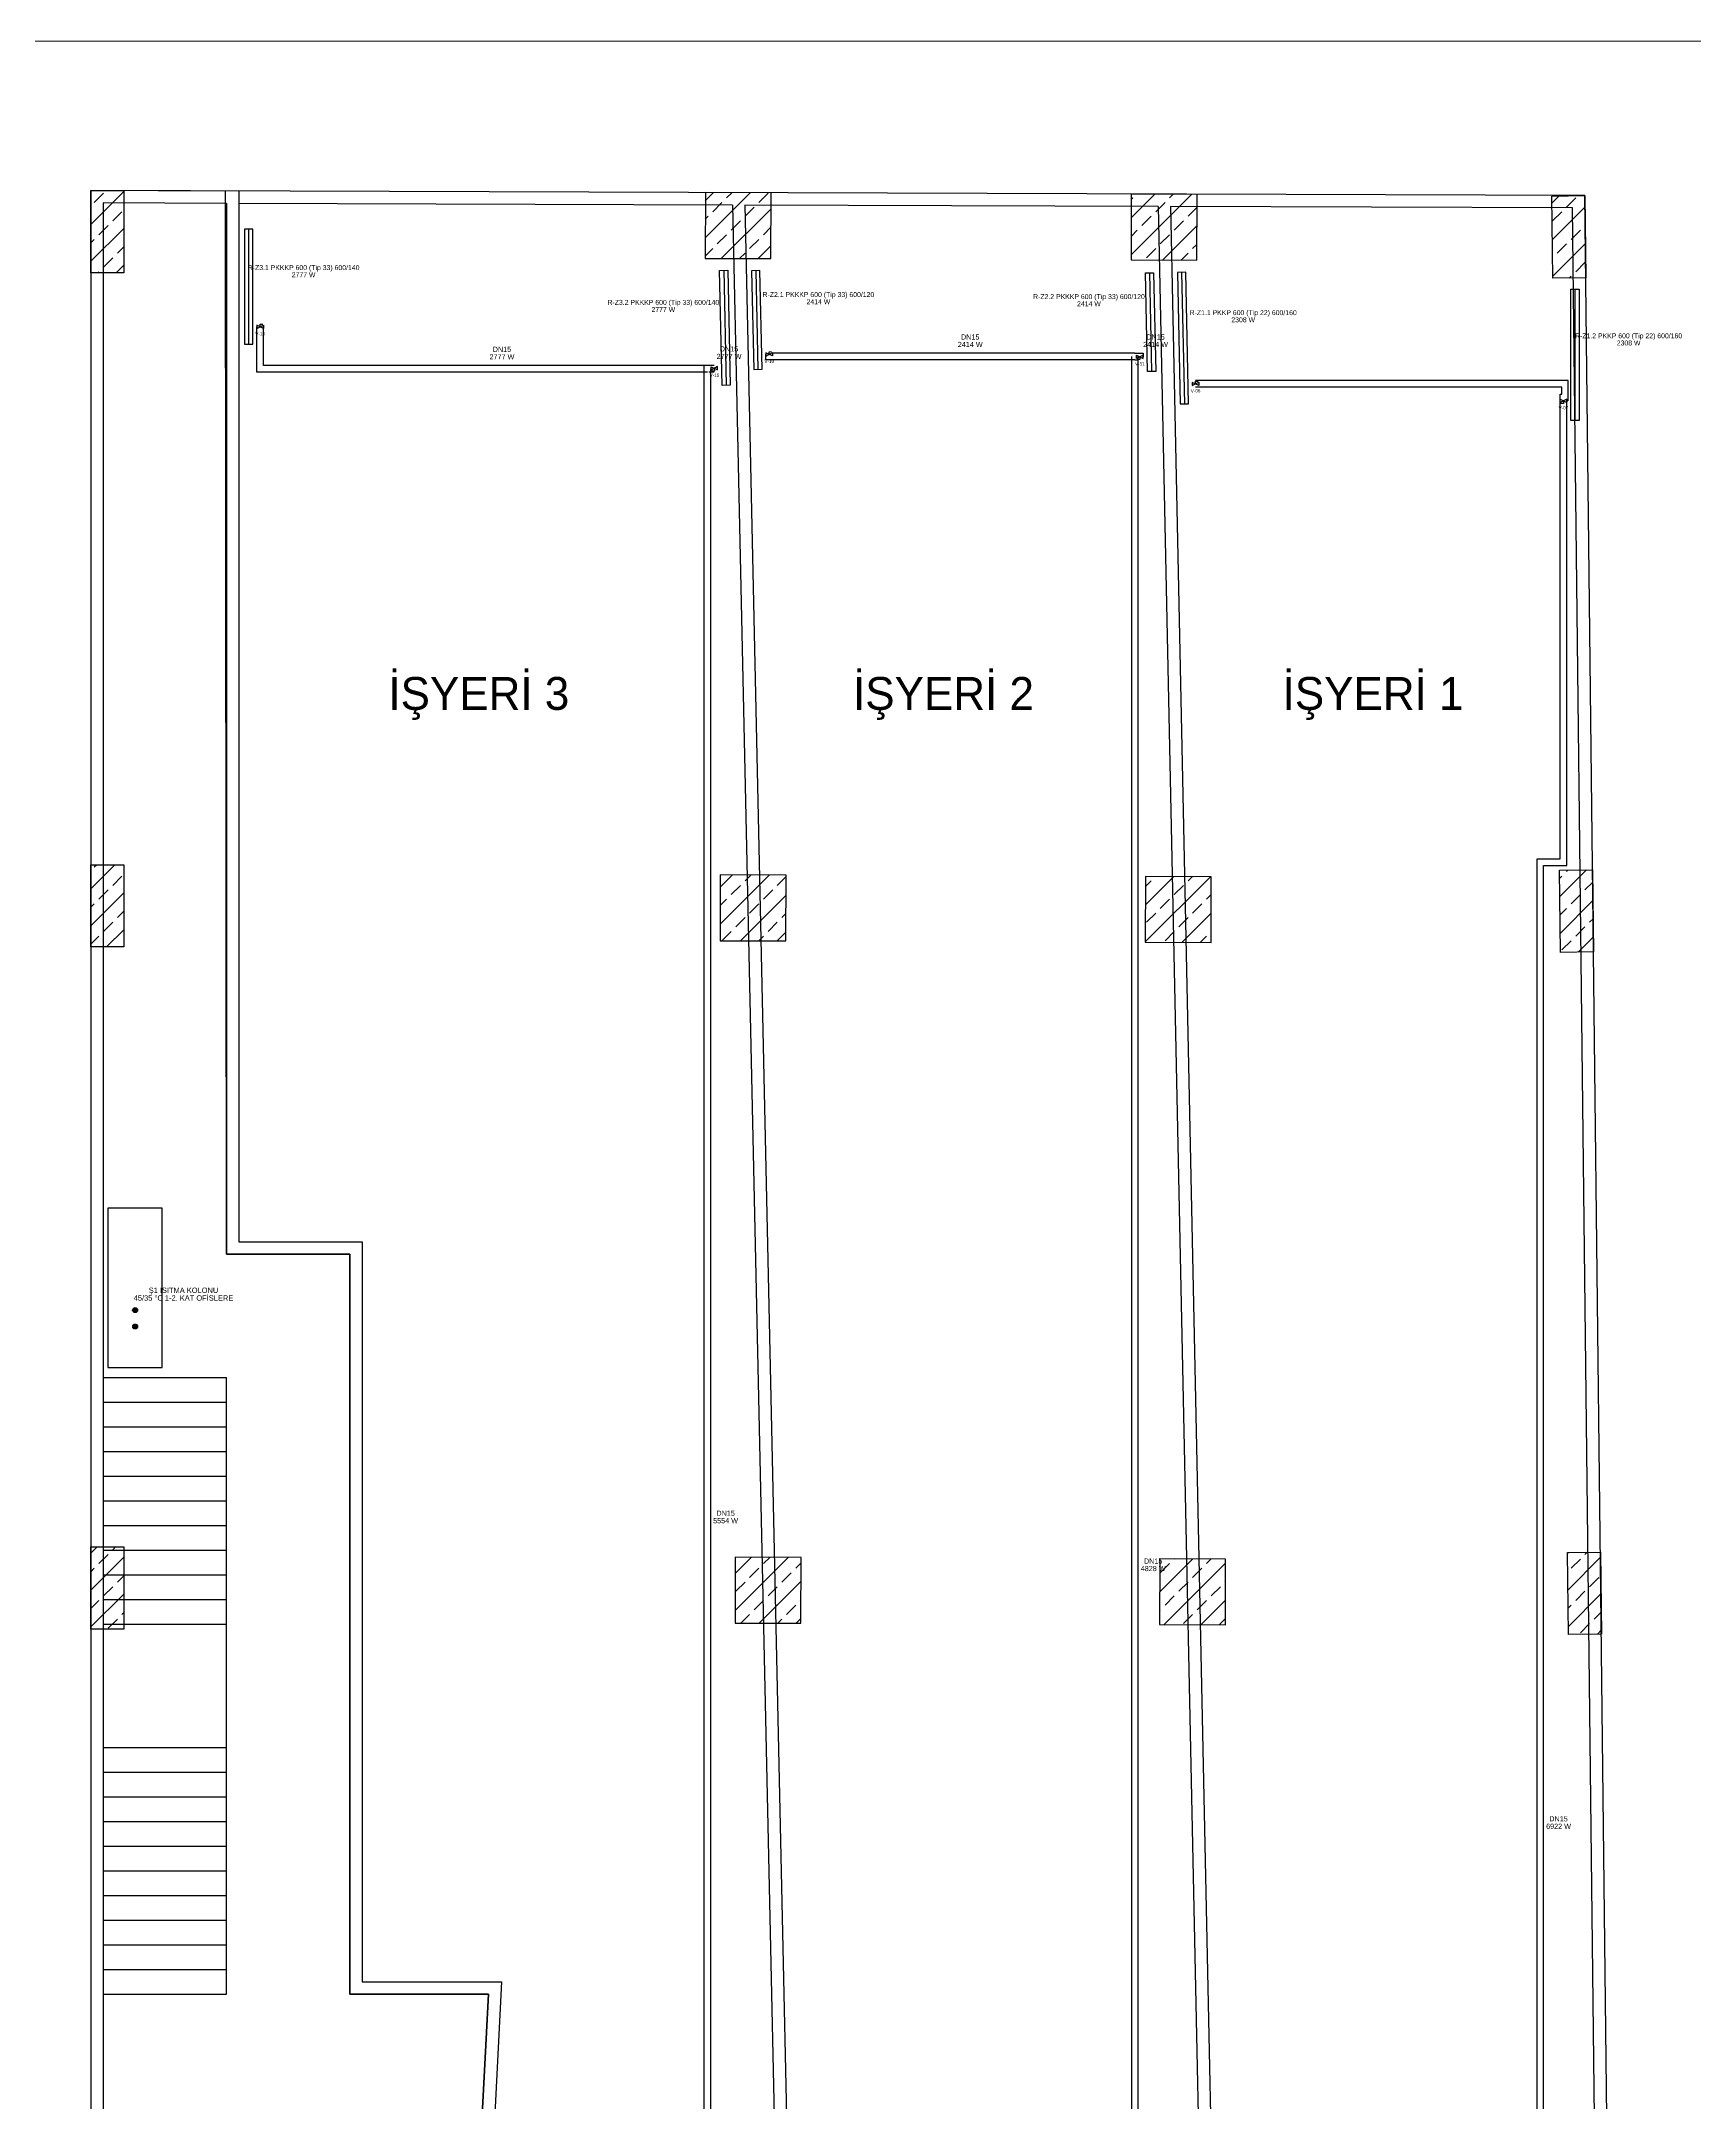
# Model space of a CAD drawing. Header units: centimetres. Extents: x 247996 to 315152, y -468471 to -440326.
# Drawn here: x 282838 to 284849, y -442834 to -440327 of the extents above; entities that cross this region are included whole.
import ezdxf
from ezdxf.enums import TextEntityAlignment as Align

# ---------------------------------------------------------------- set-up
doc = ezdxf.new("R2010")
doc.units = ezdxf.units.CM
doc.linetypes.add('ISITMA DONUS HATTI', pattern=[1.66, 1.57, -0.02, -0.07])
for name, color, linetype, lineweight in [('SCOTT-ANTED', 144, 'CONTINUOUS', 0), ('SCOTT-MTY-ISITMA-CAP', 41, 'CONTINUOUS', 30), ('SCOTT-MTY-ISITMA-DONUS-BORU', 30, 'ISITMA DONUS HATTI', 30), ('SCOTT-MTY-ISITMA-GIDIS-BORU', 10, 'CONTINUOUS', 30)]:
    doc.layers.add(name, color=color, linetype=linetype, lineweight=lineweight)
for name, color, linetype in [('SCOTT-MKDU0', 50, 'CONTINUOUS'), ('SCOTT-MTY-RADYATÖR', 2, 'CONTINUOUS'), ('SCOTT-MTY-TES-SAFT', 8, 'Continuous'), ('SCOTT-MTY-VANA', 1, 'Continuous')]:
    doc.layers.add(name, color=color, linetype=linetype)
doc.styles.add('ROTAS', font='arial.ttf')
doc.styles.add('style1', font='AcadEref.ttf')

# ---------------------------------------------------------------- blocks, each defined once
blk = doc.blocks.new('T-KOLON-T')
blk.add_hatch(color=7).paths.add_polyline_path([(3, 0), (2.8, 1.1), (2.1, 2.1), (1.1, 2.8), (0, 3), (-1.1, 2.8), (-2.1, 2.1), (-2.8, 1.1), (-3, 0), (-2.8, -1.1), (-2.1, -2.1), (-1.1, -2.8), (0, -3), (1.1, -2.8), (2.1, -2.1), (2.8, -1.1)])
blk.add_circle((0, 0), 3)
blk = doc.blocks.new('MTY-KURESEL VANA')
at = {"layer": 'SCOTT-MTY-VANA'}
for p, q in [((0, 0), (0, 8)), ((0, 8), (8, 8))]:
    blk.add_line(p, q, dxfattribs=at)
blk.add_lwpolyline([(-10, 5), (-10, -5), (10, 5), (10, -5), (-10, 5)], dxfattribs=at)
blk.add_attdef('CAP', (-1.1, -2.7), '', height=2.5, dxfattribs=at)

msp = doc.modelspace()

# ---------------------------------------------------------------- linework, layer by layer
at = {"layer": 'SCOTT-ANTED'}
msp.add_line((315151.7, -440326.5), (278382, -440326.5), dxfattribs=at)
at = {"layer": 'SCOTT-MKDU0', "color": 8, "ltscale": 0.03}
for p, q in [((284715, -440514.4), (282898.2, -440508.2)), ((282898.2, -440508.2), (282898.2, -443082.1)), ((282898.2, -440508.2), (282938.2, -440508.2)), ((282898.2, -440608.2), (282898.2, -440508.2)), ((283062, -440508.8), (282898.2, -440508.2)), ((282898.2, -440508.2), (282898.2, -443082.1)), ((282898.2, -440549.3), (282938.2, -440509.3)), ((282902.3, -440522.7), (282913.5, -440511.5)), ((283063.2, -440523.8), (282913.2, -440523.2)), ((282913.2, -440523.2), (282913.2, -443082.1)), ((282938.2, -440508.2), (282938.2, -440608.2)), ((283063.2, -441802.1), (283062, -440508.8)), ((283063.2, -440523.8), (283063.2, -441802.1)), ((283078.2, -440508.8), (283078.2, -441787.1)), ((283678.3, -440525.9), (283078.2, -440523.8)), ((283645.5, -440510.7), (283645.2, -440590.7)), ((283645.3, -440565.5), (283699.8, -440510.9)), ((283645.4, -440520.5), (283655.1, -440510.8)), ((283725.5, -440511), (283645.5, -440510.7)), ((283654.4, -440533.9), (283665.6, -440522.7)), ((283671.3, -440517.1), (283677.5, -440510.9)), ((283710.5, -440522.7), (283721.8, -440511.5)), ((283725.2, -440591), (283725.5, -440511)), ((284163.5, -440512.5), (284163.2, -440592.5)), ((284163.2, -440586.4), (284236.8, -440512.8)), ((284163.4, -440541.3), (284192.1, -440512.6)), ((284163.4, -440518.8), (284165.2, -440517.1)), ((284243.5, -440512.8), (284163.5, -440512.5)), ((284193.2, -440533.9), (284204.5, -440522.7)), ((284210.1, -440517.1), (284214.5, -440512.7)), ((284243.2, -440592.8), (284243.5, -440512.8)), ((284675, -440514.9), (284715, -440514.4)), ((284676.1, -440614.8), (284675, -440514.9)), ((284675.1, -440523.5), (284683.9, -440514.8)), ((284692.8, -440528.3), (284704, -440517.1)), ((284745.3, -443160.1), (284715, -440514.4)), ((284715, -440514.4), (284716.1, -440614.4)), ((282924.8, -440545.1), (282936, -440533.9)), ((283645.3, -440543), (283648.8, -440539.5)), ((283664.9, -440590.8), (283725.4, -440530.3)), ((283676.9, -440556.4), (283688.1, -440545.1)), ((283678.3, -440525.9), (283748.1, -443704.8)), ((284196.3, -440527.6), (283693.3, -440525.9)), ((283693.3, -440525.9), (283763.1, -443704.8)), ((283693.7, -440539.5), (283704.9, -440528.3)), ((284176.4, -440550.7), (284187.6, -440539.5)), ((284196.3, -440527.6), (284262.7, -443704.8)), ((284700.2, -440529.3), (284211.3, -440527.7)), ((284211.3, -440527.7), (284278, -443719.8)), ((284215.7, -440556.4), (284226.9, -440545.1)), ((284232.5, -440539.5), (284243.4, -440528.6)), ((284675.6, -440567.9), (284715.2, -440528.3)), ((284675.9, -440545.1), (284687.2, -440533.9)), ((284730.3, -443159.5), (284700.2, -440529.3)), ((282898.2, -440594.2), (282938.2, -440554.2)), ((282898.2, -440571.7), (282902.3, -440567.6)), ((282907.9, -440562), (282919.2, -440550.7)), ((283660, -440573.2), (283671.3, -440562)), ((283699.3, -440578.8), (283710.5, -440567.6)), ((283716.2, -440562), (283725.3, -440552.8)), ((284163.3, -440563.9), (284170.8, -440556.4)), ((284198.8, -440573.2), (284210.1, -440562)), ((284201.9, -440592.6), (284243.3, -440551.2)), ((284238.1, -440578.8), (284243.2, -440573.7)), ((284676.1, -440612.3), (284715.7, -440572.7)), ((284681.5, -440584.4), (284692.8, -440573.2)), ((284698.4, -440567.6), (284709.6, -440556.4)), ((284715.2, -440550.7), (284715.4, -440550.5)), ((282913.5, -440601.3), (282924.8, -440590)), ((282929.1, -440608.2), (282938.2, -440599.1)), ((282930.4, -440584.4), (282938.2, -440576.6)), ((283645.2, -440588), (283654.4, -440578.8)), ((283645.2, -440590.7), (283725.2, -440591)), ((283687.2, -440590.9), (283693.7, -440584.4)), ((283709.6, -440591), (283725.2, -440575.3)), ((284163.2, -440592.5), (284243.2, -440592.8)), ((284182, -440590), (284193.2, -440578.8)), ((284224.2, -440592.7), (284232.5, -440584.4)), ((284675.9, -440590.1), (284675.9, -440590)), ((284704, -440606.9), (284715.2, -440595.6)), ((282938.2, -440608.2), (282898.2, -440608.2)), ((282906.6, -440608.2), (282907.9, -440606.9)), ((284716.1, -440614.4), (284676.1, -440614.8)), ((284696.2, -440614.6), (284698.4, -440612.5)), ((282898.2, -441357.5), (282927.5, -441328.2)), ((282898.2, -441328.2), (282938.2, -441328.2)), ((282898.2, -441428.2), (282898.2, -441328.2)), ((282902.3, -441330.9), (282905, -441328.2)), ((282924.8, -441353.4), (282936, -441342.1)), ((282938.2, -441328.2), (282938.2, -441428.2)), ((283663.7, -441340.7), (283663.4, -441420.7)), ((283663.5, -441400.4), (283723, -441340.9)), ((283663.6, -441355.4), (283678.3, -441340.7)), ((283743.7, -441340.9), (283663.7, -441340.7)), ((283693.7, -441347.7), (283700.7, -441340.8)), ((283733, -441353.4), (283743.7, -441342.7)), ((283743.4, -441420.9), (283743.7, -441340.9)), ((284180.8, -441342.6), (284180.5, -441422.6)), ((284180.5, -441422.2), (284259.9, -441342.8)), ((284180.7, -441377.1), (284215.1, -441342.7)), ((284260.8, -441342.8), (284180.8, -441342.6)), ((284180.8, -441354.6), (284187.6, -441347.7)), ((284232.5, -441347.7), (284237.5, -441342.8)), ((284260.5, -441422.8), (284260.8, -441342.8)), ((284684.4, -441334.9), (284724.4, -441334.4)), ((284685.5, -441434.9), (284684.4, -441334.9)), ((284684.5, -441344.8), (284687.2, -441342.1)), ((284684.8, -441367), (284717.2, -441334.5)), ((284692.8, -441336.5), (284694.5, -441334.8)), ((284715.2, -441359), (284724.6, -441349.6)), ((284724.4, -441334.4), (284725.5, -441434.4)), ((282898.2, -441402.4), (282938.2, -441362.4)), ((282898.2, -441379.9), (282902.3, -441375.8)), ((282907.9, -441370.2), (282919.2, -441359)), ((283663.6, -441377.9), (283671.3, -441370.2)), ((283676.9, -441364.6), (283688.1, -441353.4)), ((283688.1, -441420.8), (283743.6, -441365.2)), ((283699.3, -441387), (283710.5, -441375.8)), ((283716.2, -441370.2), (283727.4, -441359)), ((284198.8, -441381.4), (284210.1, -441370.2)), ((284215.7, -441364.6), (284226.9, -441353.4)), ((284238.1, -441387), (284249.4, -441375.8)), ((284255, -441370.2), (284260.7, -441364.4)), ((284685.3, -441411.4), (284724.8, -441371.8)), ((284698.4, -441375.8), (284709.6, -441364.6)), ((282913.5, -441409.5), (282924.8, -441398.3)), ((282930.4, -441392.6), (282938.2, -441384.8)), ((283682.5, -441403.9), (283693.7, -441392.6)), ((283721.8, -441409.5), (283733, -441398.3)), ((283738.6, -441392.6), (283743.5, -441387.7)), ((284182, -441398.3), (284193.2, -441387)), ((284221.3, -441403.9), (284232.5, -441392.6)), ((284224.9, -441422.7), (284260.7, -441387)), ((284685, -441389.2), (284692.8, -441381.4)), ((284720.8, -441398.3), (284725.1, -441394)), ((282898.2, -441424.8), (282907.9, -441415.1)), ((282917.3, -441428.2), (282938.2, -441407.3)), ((283663.4, -441420.7), (283743.4, -441420.9)), ((283665.7, -441420.7), (283676.9, -441409.5)), ((283710.4, -441420.8), (283716.2, -441415.1)), ((283732.8, -441420.9), (283743.4, -441410.3)), ((284180.5, -441422.6), (284260.5, -441422.8)), ((284204.5, -441420.7), (284215.7, -441409.5)), ((284247.3, -441422.8), (284255, -441415.1)), ((284687.2, -441431.9), (284698.4, -441420.7)), ((284704, -441415.1), (284715.2, -441403.9)), ((284706.9, -441434.6), (284725.3, -441416.2)), ((282938.2, -441428.2), (282898.2, -441428.2)), ((284725.5, -441434.4), (284685.5, -441434.9)), ((283063.2, -441802.1), (283213.2, -441802.1)), ((283213.2, -441802.1), (283063.2, -441802.1)), ((283078.2, -441787.1), (283228.2, -441787.1)), ((283213.2, -441802.1), (283213.2, -442702.1)), ((283213.2, -442702.1), (283213.2, -441802.1)), ((283228.2, -441787.1), (283228.2, -442687.1)), ((282913.2, -441952.1), (283063.2, -441952.1)), ((283063.2, -442702.1), (283063.2, -441952.1)), ((282913.2, -441982.1), (283063.2, -441982.1)), ((282913.2, -442012.1), (283063.2, -442012.1)), ((282913.2, -442042.1), (283063.2, -442042.1)), ((282913.2, -442072.1), (283063.2, -442072.1)), ((282913.2, -442102.1), (283063.2, -442102.1)), ((282913.2, -442102.1), (283063.2, -442102.1)), ((282913.2, -442132.1), (283063.2, -442132.1)), ((282898.2, -442165.7), (282905.8, -442158.1)), ((282898.2, -442158.1), (282938.2, -442158.1)), ((282898.2, -442258.1), (282898.2, -442158.1)), ((282898.2, -442210.6), (282938.2, -442170.6)), ((282907.9, -442178.4), (282919.2, -442167.2)), ((282913.2, -442162.1), (283063.2, -442162.1)), ((282924.8, -442161.6), (282928.3, -442158.1)), ((282938.2, -442158.1), (282938.2, -442258.1)), ((283681.9, -442170.7), (283681.6, -442250.7)), ((283681.7, -442235.3), (283746.1, -442171)), ((283681.8, -442190.3), (283701.3, -442170.8)), ((283761.9, -442171), (283681.9, -442170.7)), ((283716.2, -442178.4), (283723.7, -442170.9)), ((283755.4, -442184), (283761.9, -442177.6)), ((283761.6, -442251), (283761.9, -442171)), ((284198.1, -442172.5), (284197.9, -442252.5)), ((284198, -442212.9), (284238.3, -442172.6)), ((284278.1, -442172.8), (284198.1, -442172.5)), ((284198.8, -442189.6), (284210.1, -442178.4)), ((284203.3, -442252.5), (284278.1, -442177.7)), ((284215.7, -442172.8), (284215.9, -442172.6)), ((284255, -442178.4), (284260.7, -442172.7)), ((284277.9, -442252.8), (284278.1, -442172.8)), ((284694.1, -442164.8), (284734, -442164.3)), ((284694.1, -442165.9), (284695.2, -442164.8)), ((284695.2, -442264.8), (284694.1, -442164.8)), ((284694.6, -442210.3), (284734.1, -442170.7)), ((284698.4, -442184), (284709.6, -442172.8)), ((284715.2, -442167.2), (284717.9, -442164.5)), ((284734, -442164.3), (284735.2, -442264.3)), ((282898.2, -442188.2), (282902.3, -442184)), ((282913.2, -442192.1), (283063.2, -442192.1)), ((282930.4, -442200.9), (282938.2, -442193.1)), ((283682.5, -442212.1), (283693.7, -442200.9)), ((283699.3, -442195.3), (283710.5, -442184)), ((283711.1, -442250.8), (283761.8, -442200.1)), ((283738.6, -442200.9), (283749.8, -442189.6)), ((284221.3, -442212.1), (284232.5, -442200.9)), ((284238.1, -442195.3), (284249.4, -442184)), ((284277.4, -442200.9), (284278.1, -442200.2)), ((284720.8, -442206.5), (284732.1, -442195.3)), ((282898.2, -442255.5), (282938.2, -442215.5)), ((282898.2, -442233.1), (282907.9, -442223.3)), ((282913.2, -442222.1), (283063.2, -442222.1)), ((282913.5, -442217.7), (282924.8, -442206.5)), ((283704.9, -442234.5), (283716.2, -442223.3)), ((283721.8, -442217.7), (283733, -442206.5)), ((283744.2, -442240.2), (283755.4, -442228.9)), ((283761.1, -442223.3), (283761.7, -442222.6)), ((284204.5, -442228.9), (284215.7, -442217.7)), ((284243.8, -442234.5), (284255, -442223.3)), ((284248.1, -442252.7), (284278, -442222.8)), ((284260.6, -442217.7), (284271.8, -442206.5)), ((284694.8, -442232.5), (284698.4, -442228.9)), ((284695.1, -442254.7), (284734.6, -442215.1)), ((284704, -442223.3), (284715.2, -442212.1)), ((282913.2, -442252.1), (283063.2, -442252.1)), ((282919.2, -442257), (282930.4, -442245.8)), ((282936, -442240.2), (282938.2, -442238)), ((283681.6, -442250.7), (283761.6, -442251)), ((283688.7, -442250.8), (283699.3, -442240.2)), ((283733.5, -442250.9), (283738.6, -442245.8)), ((283755.8, -442251), (283761.7, -442245.2)), ((284197.9, -442235.5), (284198.8, -442234.5)), ((284197.9, -442252.5), (284277.9, -442252.8)), ((284226.9, -442251.4), (284238.1, -442240.2)), ((284270.4, -442252.8), (284277.4, -442245.8)), ((284709.6, -442262.6), (284720.8, -442251.4)), ((284726.4, -442245.8), (284734.9, -442237.3)), ((282938.2, -442258.1), (282898.2, -442258.1)), ((284735.2, -442264.3), (284695.2, -442264.8)), ((284730.3, -442264.4), (284735.1, -442259.5)), ((282913.2, -442402.1), (283063.2, -442402.1)), ((282913.2, -442432.1), (283063.2, -442432.1)), ((282913.2, -442462.1), (283063.2, -442462.1)), ((282913.2, -442492.1), (283063.2, -442492.1)), ((282913.2, -442522.1), (283063.2, -442522.1)), ((282913.2, -442552.1), (283063.2, -442552.1)), ((282913.2, -442552.1), (283063.2, -442552.1)), ((282913.2, -442582.1), (283063.2, -442582.1)), ((282913.2, -442612.1), (283063.2, -442612.1)), ((282913.2, -442642.1), (283063.2, -442642.1)), ((282913.2, -442672.1), (283063.2, -442672.1)), ((282913.2, -442702.1), (283063.2, -442702.1)), ((283213.2, -442702.1), (283381.6, -442702.1)), ((283381.6, -442702.1), (283213.2, -442702.1)), ((283228.2, -442687.1), (283397.4, -442687.1)), ((283381.6, -442702.1), (283330, -443719.8)), ((283330, -443719.8), (283381.6, -442702.1)), ((283397.4, -442687.1), (283345.8, -443704.8))]:
    msp.add_line(p, q, dxfattribs=at)
at = {"layer": 'SCOTT-MTY-ISITMA-DONUS-BORU'}
for points in [[(283648, -440721), (283108, -440721), (283108, -440674)], [(283652, -443556.6), (283652, -440725)], [(284168, -440706), (283726.7, -440706)], [(284168, -440714), (284171.9, -440714)], [(284172, -443688), (284172, -440710)], [(283649.9, -440728.5), (283656.4, -440728.5)], [(284486, -443783.1), (284665, -443783.1), (284665, -443714), (284665.4, -443714), (284665.4, -443696), (284665, -443696), (284665, -441329), (284693, -441329), (284693, -440764), (284695, -440764), (284695, -440739.4), (284241.5, -440739.4)]]:
    msp.add_lwpolyline(points, dxfattribs=at)
at = {"layer": 'SCOTT-MTY-ISITMA-GIDIS-BORU'}
for points in [[(283648, -440729), (283100, -440729), (283100, -440674)], [(283644, -440725), (283644, -440720.5), (283656.4, -440720.5)], [(283644, -443556.6), (283644, -440725)], [(284168, -440714), (283719, -440714), (283719, -440707.4)], [(284164, -443688), (284164, -440710)], [(284168, -440706), (284177.8, -440706), (284177.8, -440710.5)], [(284486, -443775.1), (284657, -443775.1), (284657, -443706), (284657.4, -443706), (284657.4, -443704), (284657, -443704), (284657, -441321), (284685, -441321), (284685, -440756), (284687, -440756), (284687, -440747.4), (284241.5, -440747.4)]]:
    msp.add_lwpolyline(points, dxfattribs=at)
at = {"layer": 'SCOTT-MTY-RADYATÖR'}
for points in [[(283085, -440555), (283085, -440695), (283095, -440695), (283095, -440555)], [(283672.8, -440605.1), (283675.8, -440745.1), (283665.8, -440745.3), (283662.8, -440605.4)], [(283701.8, -440605.8), (283704.4, -440725.8), (283714.4, -440725.6), (283711.8, -440605.6)], [(284190.7, -440608.1), (284193.2, -440728.1), (284183.2, -440728.3), (284180.7, -440608.3)], [(284219.7, -440607.8), (284223, -440767.8), (284233, -440767.6), (284229.7, -440607.6)], [(284708, -440628), (284708, -440788), (284698, -440788), (284698, -440628)]]:
    msp.add_lwpolyline(points, close=True, dxfattribs=at)
for points in [[(283090, -440555), (283090, -440695)], [(283667.8, -440605.2), (283670.8, -440745.2)], [(283706.8, -440605.7), (283709.4, -440725.7)], [(284185.7, -440608.2), (284188.2, -440728.2)], [(284224.7, -440607.7), (284228, -440767.7)], [(284703, -440628), (284703, -440788)]]:
    msp.add_lwpolyline(points, dxfattribs=at)
at = {"layer": 'SCOTT-MTY-TES-SAFT'}
msp.add_lwpolyline([(282919, -441940), (282985, -441940), (282985, -441746), (282919, -441746)], close=True, dxfattribs=at)

# ---------------------------------------------------------------- block references
at = {"layer": 'SCOTT-MTY-ISITMA-DONUS-BORU'}
msp.add_blockref('T-KOLON-T', (282952, -441890), dxfattribs=at)
at = {"layer": 'SCOTT-MTY-ISITMA-GIDIS-BORU'}
msp.add_blockref('T-KOLON-T', (282952, -441870), dxfattribs=at)
at = {"layer": 'SCOTT-MTY-VANA', "xscale": 0.4, "yscale": 0.4}
msp.add_blockref('MTY-KURESEL VANA', (283104, -440674), dxfattribs=at).add_auto_attribs({'CAP': 'DN15'})
for p, rotation in [((283656.4, -440724.5), -178.73897580071747), ((283723, -440707.4), 1.2614207443666448), ((284173.8, -440710.5), -178.79186393592607), ((284241.5, -440743.4), 1.2024604037846032), ((284689, -440764), -180)]:
    msp.add_blockref('MTY-KURESEL VANA', p, dxfattribs=dict(at, rotation=rotation)).add_auto_attribs({'CAP': 'DN15'})

# ---------------------------------------------------------------- texts
at = {"layer": 'SCOTT-MKDU0', "color": 8, "ltscale": 0.03, "style": 'style1'}
for s, p in [('İŞYERİ 3', (283260, -441139.9)), ('İŞYERİ 2', (283825.1, -441139.9)), ('İŞYERİ 1', (284347.5, -441139.9))]:
    msp.add_text(s, height=40, dxfattribs=at).set_placement(p)
at = {"layer": 'SCOTT-MTY-ISITMA-CAP', "style": 'ROTAS', "width": 0.8}
for s, p in [('DN15', (283398.1, -440701.3)), ('DN15', (283674.3, -440700.8)), ('2414 W', (283967.6, -440695.4)), ('DN15', (283967.6, -440686.3)), ('2414 W', (284193, -440695.4)), ('DN15', (284193, -440686.3)), ('2777 W', (283398.1, -440710.4)), ('2777 W', (283674.3, -440710)), ('5554 W', (283670.1, -442126.2)), ('DN15', (283670.1, -442117.1)), ('DN15', (284190.1, -442175.3)), ('4828 W', (284190.1, -442184.4)), ('6922 W', (284683.1, -442497.9)), ('DN15', (284683.1, -442488.8))]:
    msp.add_text(s, height=6.3, dxfattribs=at).set_placement(p, align=Align.MIDDLE_CENTER)
at = {"layer": 'SCOTT-MTY-RADYATÖR', "style": 'ROTAS', "width": 0.8}
for s, p in [('R-Z3.1 PKKKP 600 (Tip 33) 600/140', (283156.9, -440601.9)), ('2777 W', (283156.9, -440610.6)), ('R-Z3.2 PKKKP 600 (Tip 33) 600/140', (283594.4, -440644.2)), ('2777 W', (283594.4, -440652.9)), ('R-Z2.1 PKKKP 600 (Tip 33) 600/120', (283783, -440634.7)), ('2414 W', (283783, -440643.4)), ('R-Z2.2 PKKKP 600 (Tip 33) 600/120', (284112, -440637.2)), ('2414 W', (284112, -440645.9)), ('R-Z1.1 PKKP 600 (Tip 22) 600/160', (284299.6, -440656.7)), ('2308 W', (284299.6, -440665.4)), ('R-Z1.2 PKKP 600 (Tip 22) 600/160', (284768.3, -440684.9)), ('2308 W', (284768.3, -440693.6))]:
    msp.add_text(s, height=6, dxfattribs=at).set_placement(p, align=Align.MIDDLE_CENTER)
at = {"layer": 'SCOTT-MTY-TES-SAFT', "style": 'ROTAS', "width": 0.8}
for s, p in [('45/35 °C 1-2. KAT OFİSLERE', (283010.8, -441855.3)), ('Ş1 ISITMA KOLONU', (283010.8, -441845.9))]:
    msp.add_text(s, height=6.5, dxfattribs=at).set_placement(p, align=Align.MIDDLE_CENTER)
at = {"layer": 'SCOTT-MTY-VANA', "style": 'ROTAS', "width": 0.8}
msp.add_text('V-14', height=4, dxfattribs=at).set_placement((283104, -440682.4), align=Align.MIDDLE_CENTER)
for s, rotation, p in [('V-10', 1.2614, (283723.2, -440715.8)), ('V-11', -358.7919, (284174, -440718.9)), ('V-15', -358.739, (283656.6, -440732.9)), ('V-06', 1.2025, (284241.7, -440751.8)), ('V-07', -360, (284689, -440772.4))]:
    msp.add_text(s, height=4, rotation=rotation, dxfattribs=at).set_placement(p, align=Align.MIDDLE_CENTER)

doc.saveas('drawing.dxf')
